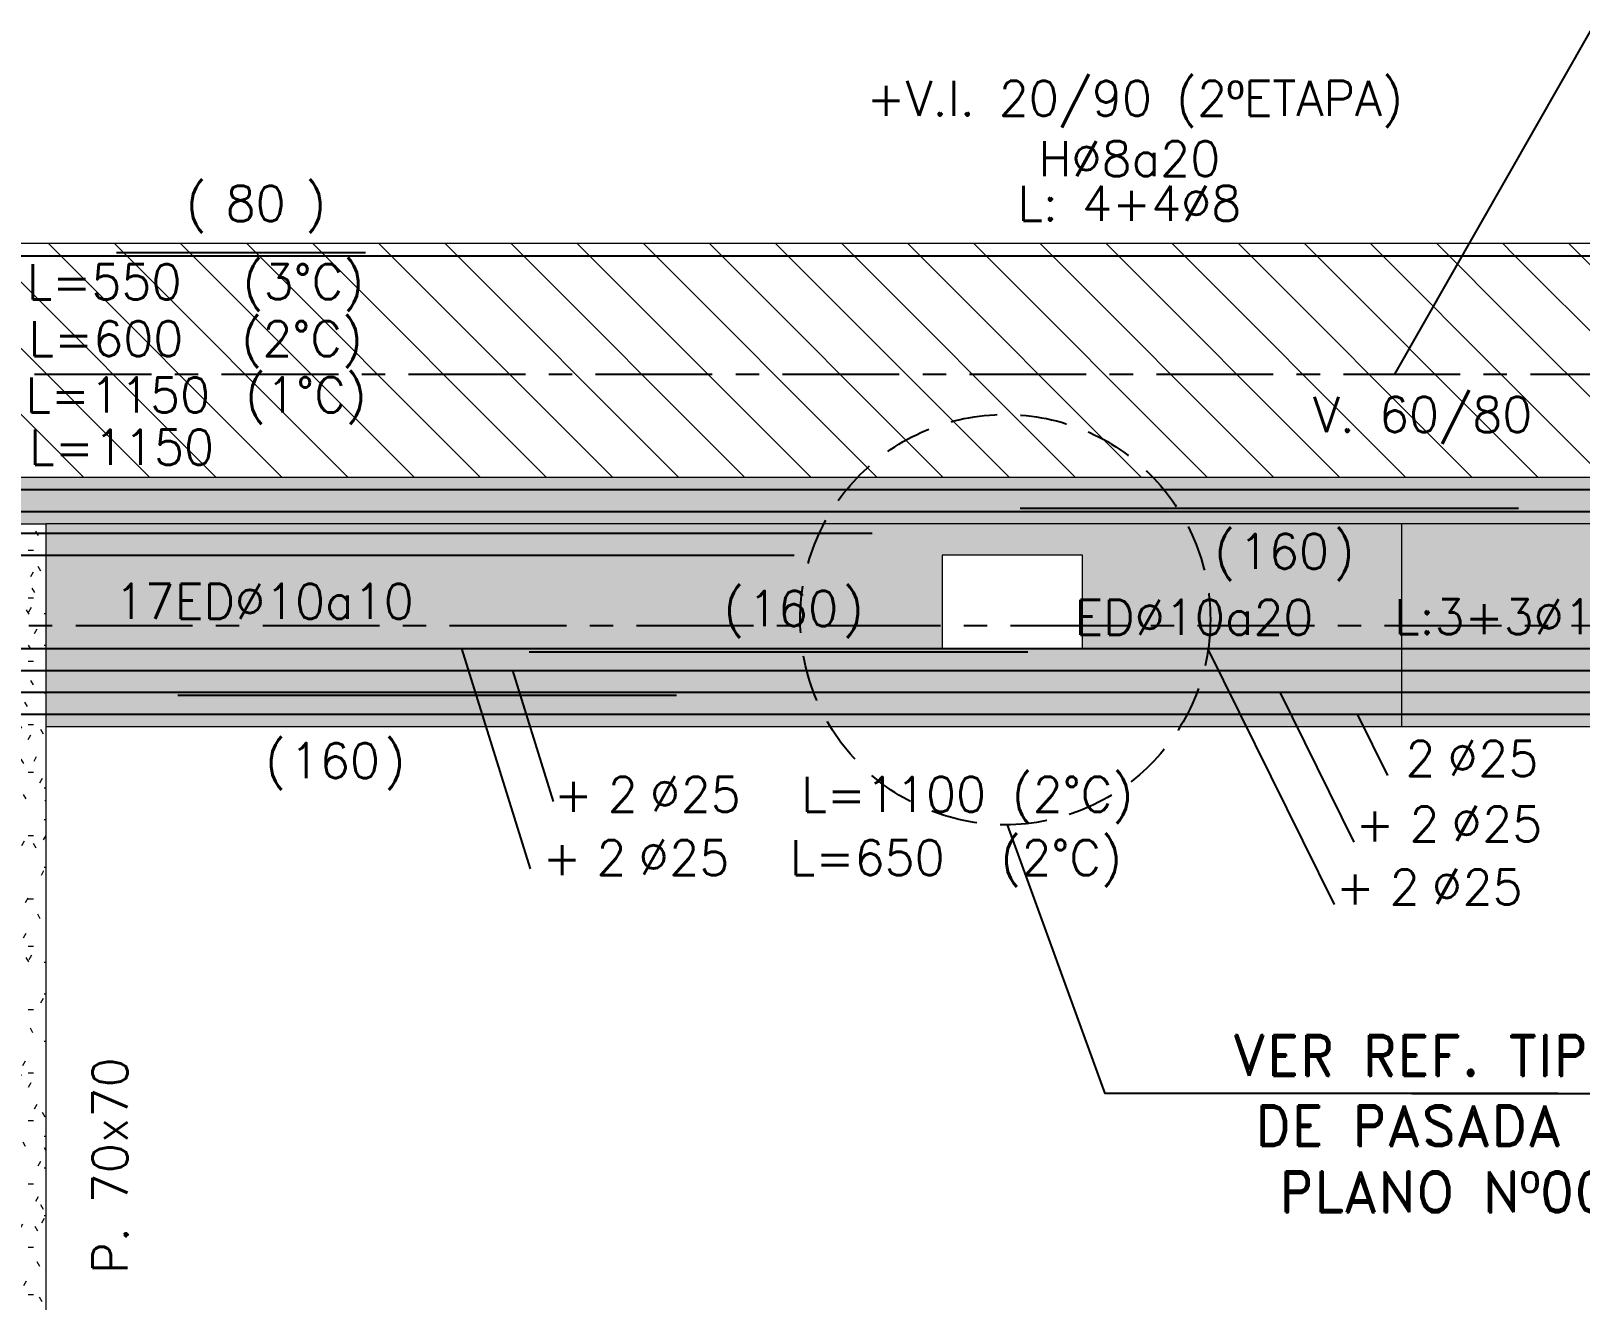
# Model space of a CAD drawing. Extents: x -58 to 5689, y 66 to 4123.
# Drawn here: x 1417 to 1914.4, y 3151 to 3558.3 of the extents above; entities that cross this region are included whole.
import ezdxf
from ezdxf.enums import TextEntityAlignment as Align
from ezdxf.xclip import XClip

# ---------------------------------------------------------------- set-up
doc = ezdxf.new("R2010")
doc.units = 0
doc.header["$LTSCALE"] = 30
doc.header["$MEASUREMENT"] = 0
doc.header["$XCLIPFRAME"] = 0
for name, pattern in [("EJE3-3'$0$CENTER", [2, 1.25, -0.25, 0.25, -0.25]), ("EJE3-3'$0$DASHED", [0.75, 0.5, -0.25]), ("EJE3-3'$0$RLE-PROYECCION", [0.71438, 0.47625, -0.23813])]:
    doc.linetypes.add(name, pattern=pattern)
doc.layers.get('0').update_dxf_attribs({"linetype": 'CONTINUOUS'})
for name, color, linetype in [("EJE3-3'$0$CORTES", 5, 'CONTINUOUS'), ("EJE3-3'$0$RLA-CONTORNOS", 3, 'CONTINUOUS'), ("EJE3-3'$0$RLA-FE", 7, 'CONTINUOUS'), ("EJE3-3'$0$RLA-TEXTOS-FE", 9, 'CONTINUOUS')]:
    doc.layers.add(name, color=color, linetype=linetype)
doc.layers.add("EJE3-3'$0$RLA-ACHURADO", color=30, linetype="EJE3-3'$0$RLE-PROYECCION", lineweight=15, transparency=0.7)
doc.layers.add("EJE3-3'$0$RLA-CONTORNO", color=30, linetype='CONTINUOUS', lineweight=15)
doc.layers.add("EJE3-3'$0$RLA-TEXTOS-1", color=9, linetype='CONTINUOUS', lineweight=9)
doc.styles.add("EJE3-3'$0$RomanD", font='romand.shx', dxfattribs={"height": 31.5})
doc.styles.add("EJE3-3'$0$RomanS", font='romans.shx', dxfattribs={"height": 11.25})
pattern_1 = [(0, (-1824.927, -1302.188), (20.32, 5.08), [1.676, -13.564, 1.676, -13.564, -81.28]), (0, (-1824.927, -1302.188), (20.32, 5.08), [-30.48, 1.676, -28.804, 1.676, -13.564, -35.56]), (0, (-1824.927, -1302.188), (20.32, 5.08), [-76.2, 1.676, -8.484, 1.676, -23.724]), (120, (-1817.307, -1299.648), (-14.559409, 15.057636), [1.676, -13.564, 1.676, -13.564, -81.28]), (120, (-1817.307, -1299.648), (-14.559409, 15.057636), [-30.48, 1.676, -28.804, 1.676, -13.564, -35.56]), (120, (-1817.307, -1299.648), (-14.559409, 15.057636), [-76.2, 1.676, -8.484, 1.676, -23.724]), (240, (-1814.767, -1289.488), (-5.760591, -20.137636), [1.676, -13.564, 1.676, -13.564, -81.28]), (240, (-1814.767, -1289.488), (-5.760591, -20.137636), [-30.48, 1.676, -28.804, 1.676, -13.564, -35.56]), (240, (-1814.767, -1289.488), (-5.760591, -20.137636), [-76.2, 1.676, -8.484, 1.676, -23.724])]
pattern_2 = [(315, (-1824.927, -1302.188), (10.6066, 10.6066), [])]

# ---------------------------------------------------------------- blocks, each defined once
blk = doc.blocks.new('*U171')
at = {"layer": "EJE3-3'$0$RLA-FE"}
blk.add_line((0, 0), (1068.21, 0), dxfattribs=at)
at = {"layer": "EJE3-3'$0$RLA-FE", "color": 3, "style": "EJE3-3'$0$RomanS", "flags": 8}
for tag, p in [('F=', (390.35, 7.97)), ('NUM', (404.76, 7.97))]:
    blk.add_attdef(tag, text='', height=11.25, dxfattribs=at).set_placement(p, align=Align.RIGHT)
at = {"layer": "EJE3-3'$0$RLA-FE", "color": 3, "style": "EJE3-3'$0$RomanS"}
for tag, p, flags in [('PHI', (408.66, 8.18), 14), ('DIAM', (418.51, 7.97), 12), ('MINUS', (440.53, 7.97), 13), ('MARK', (453.92, 7.97), 13), ('TEXTO_FE1', (472.06, 7.97), 8), ('TEXTO_FE2', (524.74, 7.99), 8), ('TIPO', (573.8, -75.78), 13), ('NVECES', (559.93, -94.72), 13), ('NUMFE', (563.86, -114.48), 13), ('CAPA', (572.06, -133.6), 13), ('DESPLAZA', (278.34, -151.59), 13), ('ESPACIO', (284.39, -169.95), 13), ('CANT', (298.23, -188.75), 13)]:
    blk.add_attdef(tag, p, '', height=11.25, dxfattribs=dict(at, flags=flags))
blk = doc.blocks.new('*U172')
at = {"layer": "EJE3-3'$0$RLA-FE"}
for p, q in [((0, 0), (1068.21, 0)), ((1068.21, 0), (1118.21, 0)), ((1118.21, 0), (1150, 0)), ((1150, 0), (1150, 0))]:
    blk.add_line(p, q, dxfattribs=at)
at = {"layer": "EJE3-3'$0$RLA-FE", "color": 3, "style": "EJE3-3'$0$RomanS", "flags": 8}
for tag, p in [('F=', (590.72, 31.73)), ('NUM', (605.13, 31.73))]:
    blk.add_attdef(tag, text='', height=11.25, dxfattribs=at).set_placement(p, align=Align.RIGHT)
at = {"layer": "EJE3-3'$0$RLA-FE", "color": 3, "style": "EJE3-3'$0$RomanS"}
for tag, p, flags in [('PHI', (609.02, 31.95), 14), ('DIAM', (618.88, 31.73), 12), ('MINUS', (640.9, 31.73), 13), ('MARK', (654.29, 31.73), 13), ('TEXTO_FE1', (670.8, 31.73), 8), ('TEXTO_FE2', (741.31, 31.75), 8), ('TIPO', (573.8, -75.78), 13), ('NVECES', (559.93, -94.72), 13), ('NUMFE', (563.86, -114.48), 13), ('CAPA', (572.06, -133.6), 13), ('DESPLAZA', (278.34, -151.59), 13), ('ESPACIO', (284.39, -169.95), 13), ('CANT', (298.23, -188.75), 13)]:
    blk.add_attdef(tag, p, '', height=11.25, dxfattribs=dict(at, flags=flags))
blk = doc.blocks.new('*U182')
at = {"layer": "EJE3-3'$0$RLA-FE"}
for q in [(0, 0), (1118.21, 0)]:
    blk.add_line((0, 0), q, dxfattribs=at)
at = {"layer": "EJE3-3'$0$RLA-FE", "color": 3, "style": "EJE3-3'$0$RomanS", "flags": 8}
for tag, p in [('F=', (568.36, 32.39)), ('NUM', (582.77, 32.39))]:
    blk.add_attdef(tag, text='', height=11.25, dxfattribs=at).set_placement(p, align=Align.RIGHT)
at = {"layer": "EJE3-3'$0$RLA-FE", "color": 3, "style": "EJE3-3'$0$RomanS"}
for tag, p, flags in [('PHI', (586.67, 32.6), 14), ('DIAM', (596.52, 32.39), 12), ('MINUS', (618.54, 32.39), 13), ('MARK', (631.93, 32.39), 13), ('TEXTO_FE1', (635.23, 32.39), 8), ('TEXTO_FE2', (702.76, 32.41), 8), ('TIPO', (598.8, -75.78), 13), ('NVECES', (584.93, -94.72), 13), ('NUMFE', (588.86, -114.48), 13), ('CAPA', (597.06, -133.6), 13), ('DESPLAZA', (278.34, -151.59), 13), ('ESPACIO', (284.39, -169.95), 13), ('CANT', (298.23, -188.75), 13)]:
    blk.add_attdef(tag, p, '', height=11.25, dxfattribs=dict(at, flags=flags))
blk = doc.blocks.new('*U167')
at = {"layer": "EJE3-3'$0$RLA-FE", "color": 6}
blk.add_line((0, 1), (160, 1), dxfattribs=at)
at = {"layer": "EJE3-3'$0$RLA-FE", "color": 3, "style": "EJE3-3'$0$RomanS", "flags": 8}
for tag, p in [('(', (65.66, -18.48)), ('EMP', (84.68, -18.48)), (')', (103.99, -18.48))]:
    blk.add_attdef(tag, text='', height=11.25, dxfattribs=at).set_placement(p, align=Align.CENTER)
blk = doc.blocks.new('*U173')
at = {"layer": "EJE3-3'$0$RLA-FE"}
for p, q in [((0, 0), (518.21, 0)), ((518.21, 0), (568.21, 0)), ((568.21, 0), (600, 0)), ((600, 0), (600, 0))]:
    blk.add_line(p, q, dxfattribs=at)
at = {"layer": "EJE3-3'$0$RLA-FE", "color": 3, "style": "EJE3-3'$0$RomanS", "flags": 8}
for tag, p in [('F=', (242.6, 56.74)), ('NUM', (257.01, 56.74))]:
    blk.add_attdef(tag, text='', height=11.25, dxfattribs=at).set_placement(p, align=Align.RIGHT)
at = {"layer": "EJE3-3'$0$RLA-FE", "color": 3, "style": "EJE3-3'$0$RomanS"}
for tag, p, flags in [('PHI', (260.9, 56.95), 14), ('DIAM', (270.76, 56.74), 12), ('MINUS', (292.78, 56.74), 13), ('MARK', (306.17, 56.74), 13), ('TEXTO_FE1', (329.34, 56.74), 8), ('TEXTO_FE2', (397.6, 56.76), 8), ('TIPO', (298.8, -75.78), 13), ('NVECES', (284.93, -94.72), 13), ('NUMFE', (288.86, -114.48), 13), ('CAPA', (297.06, -133.6), 13), ('DESPLAZA', (278.34, -151.59), 13), ('ESPACIO', (284.39, -169.95), 13), ('CANT', (298.23, -188.75), 13)]:
    blk.add_attdef(tag, p, '', height=11.25, dxfattribs=dict(at, flags=flags))
blk = doc.blocks.new('*U174')
at = {"layer": "EJE3-3'$0$RLA-FE"}
for p, q in [((0, 0), (468.21, 0)), ((468.21, 0), (518.21, 0)), ((518.21, 0), (550, 0)), ((550, 0), (550, 0))]:
    blk.add_line(p, q, dxfattribs=at)
at = {"layer": "EJE3-3'$0$RLA-FE", "color": 3, "style": "EJE3-3'$0$RomanS", "flags": 8}
for tag, p in [('F=', (212.33, 82.01)), ('NUM', (226.74, 82.01))]:
    blk.add_attdef(tag, text='', height=11.25, dxfattribs=at).set_placement(p, align=Align.RIGHT)
at = {"layer": "EJE3-3'$0$RLA-FE", "color": 3, "style": "EJE3-3'$0$RomanS"}
for tag, p, flags in [('PHI', (230.63, 82.22), 14), ('DIAM', (240.49, 82.01), 12), ('MINUS', (262.51, 82.01), 13), ('MARK', (275.9, 82.01), 13), ('TEXTO_FE1', (303.76, 82.01), 8), ('TEXTO_FE2', (373.02, 82.02), 8), ('TIPO', (273.8, -75.78), 13), ('NVECES', (259.93, -94.72), 13), ('NUMFE', (263.86, -114.48), 13), ('CAPA', (272.06, -133.6), 13), ('DESPLAZA', (278.34, -151.59), 13), ('ESPACIO', (284.39, -169.95), 13), ('CANT', (298.23, -188.75), 13)]:
    blk.add_attdef(tag, p, '', height=11.25, dxfattribs=dict(at, flags=flags))
blk = doc.blocks.new('*U159')
at = {"layer": "EJE3-3'$0$RLA-FE"}
for p, q in [((0, 0), (918.21, 0)), ((918.21, 0), (968.21, 0)), ((968.21, 0), (1000, 0)), ((1000, 0), (1000, 0))]:
    blk.add_line(p, q, dxfattribs=at)
at = {"layer": "EJE3-3'$0$RLA-FE", "color": 3, "style": "EJE3-3'$0$RomanS"}
for tag, p, flags in [('PHI', (287.83, -36.08), 12), ('DIAM', (297.68, -36.3), 12), ('MINUS', (319.7, -36.3), 13), ('MARK', (333.09, -36.3), 13), ('TEXTO_FE1', (336.39, -36.3), 8), ('TEXTO_FE2', (403.92, -36.28), 8), ('TIPO', (498.8, -57.92), 13), ('NVECES', (484.93, -76.86), 13), ('NUMFE', (488.86, -96.62), 13), ('CAPA', (497.06, -115.74), 13), ('DESPLAZA', (277.18, -134.17), 13), ('ESPACIO', (283.22, -152.53), 13), ('CANT', (297.06, -171.33), 13)]:
    blk.add_attdef(tag, p, '', height=11.25, dxfattribs=dict(at, flags=flags))
at = {"layer": "EJE3-3'$0$RLA-FE", "color": 3, "style": "EJE3-3'$0$RomanS", "flags": 8}
for tag, p in [('F=', (269.52, -36.3)), ('NUM', (283.93, -36.3))]:
    blk.add_attdef(tag, text='', height=11.25, dxfattribs=at).set_placement(p, align=Align.RIGHT)
blk = doc.blocks.new('*U162')
at = {"layer": "EJE3-3'$0$RLA-FE"}
for q in [(0, 0), (1068.21, 0)]:
    blk.add_line((0, 0), q, dxfattribs=at)
at = {"layer": "EJE3-3'$0$RLA-FE", "color": 3, "style": "EJE3-3'$0$RomanS", "flags": 8}
for tag, p in [('F=', (390.15, -47.89)), ('NUM', (404.56, -47.89))]:
    blk.add_attdef(tag, text='', height=11.25, dxfattribs=at).set_placement(p, align=Align.RIGHT)
at = {"layer": "EJE3-3'$0$RLA-FE", "color": 3, "style": "EJE3-3'$0$RomanS"}
for tag, p, flags in [('PHI', (408.45, -47.68), 12), ('DIAM', (418.31, -47.89), 12), ('MINUS', (440.33, -47.89), 13), ('MARK', (453.72, -47.89), 13), ('TEXTO_FE1', (457.02, -47.89), 8), ('TEXTO_FE2', (524.54, -47.88), 8), ('TIPO', (573.8, -57.92), 13), ('NVECES', (559.93, -76.86), 13), ('NUMFE', (563.86, -96.62), 13), ('CAPA', (572.06, -115.74), 13), ('DESPLAZA', (277.18, -134.17), 13), ('ESPACIO', (283.22, -152.53), 13), ('CANT', (297.06, -171.33), 13)]:
    blk.add_attdef(tag, p, '', height=11.25, dxfattribs=dict(at, flags=flags))
blk = doc.blocks.new('*U163')
at = {"layer": "EJE3-3'$0$RLA-FE"}
blk.add_line((0, 0), (1068.21, 0), dxfattribs=at)
at = {"layer": "EJE3-3'$0$RLA-FE", "color": 3, "style": "EJE3-3'$0$RomanS", "flags": 8}
for tag, p in [('F=', (778.88, -19.89)), ('NUM', (793.29, -19.89))]:
    blk.add_attdef(tag, text='', height=11.25, dxfattribs=at).set_placement(p, align=Align.RIGHT)
at = {"layer": "EJE3-3'$0$RLA-FE", "color": 3, "style": "EJE3-3'$0$RomanS"}
for tag, p, flags in [('PHI', (797.18, -19.68), 12), ('DIAM', (807.04, -19.89), 12), ('MINUS', (829.06, -19.89), 13), ('MARK', (842.45, -19.89), 13), ('TEXTO_FE1', (845.75, -19.89), 8), ('TEXTO_FE2', (913.27, -19.88), 8), ('TIPO', (573.8, -57.92), 13), ('NVECES', (559.93, -76.86), 13), ('NUMFE', (563.86, -96.62), 13), ('CAPA', (572.06, -115.74), 13), ('DESPLAZA', (277.18, -134.17), 13), ('ESPACIO', (283.22, -152.53), 13), ('CANT', (297.06, -171.33), 13)]:
    blk.add_attdef(tag, p, '', height=11.25, dxfattribs=dict(at, flags=flags))
blk = doc.blocks.new('*U164')
at = {"layer": "EJE3-3'$0$RLA-FE"}
blk.add_line((0, 0), (1118.21, 0), dxfattribs=at)
at = {"layer": "EJE3-3'$0$RLA-FE", "color": 3, "style": "EJE3-3'$0$RomanS", "flags": 8}
for tag, p in [('F=', (510.43, -45.41)), ('NUM', (524.83, -45.41))]:
    blk.add_attdef(tag, text='', height=11.25, dxfattribs=at).set_placement(p, align=Align.RIGHT)
at = {"layer": "EJE3-3'$0$RLA-FE", "color": 3, "style": "EJE3-3'$0$RomanS"}
for tag, p, flags in [('PHI', (528.73, -45.2), 12), ('DIAM', (538.59, -45.41), 12), ('MINUS', (560.6, -45.41), 13), ('MARK', (574, -45.41), 13), ('TEXTO_FE1', (577.3, -45.41), 8), ('TEXTO_FE2', (644.82, -45.39), 8), ('TIPO', (598.8, -57.92), 13), ('NVECES', (584.93, -76.86), 13), ('NUMFE', (588.86, -96.62), 13), ('CAPA', (597.06, -115.74), 13), ('DESPLAZA', (277.18, -134.17), 13), ('ESPACIO', (283.22, -152.53), 13), ('CANT', (297.06, -171.33), 13)]:
    blk.add_attdef(tag, p, '', height=11.25, dxfattribs=dict(at, flags=flags))
blk = doc.blocks.new('*U177')
at = {"layer": "EJE3-3'$0$RLA-FE"}
for q in [(0, 0), (1118.21, 0)]:
    blk.add_line((0, 0), q, dxfattribs=at)
at = {"layer": "EJE3-3'$0$RLA-FE", "color": 3, "style": "EJE3-3'$0$RomanS"}
for tag, p, flags in [('TIPO', (598.8, -57.92), 13), ('NVECES', (584.93, -76.86), 13), ('PHI', (289.64, -81.91), 12), ('DIAM', (299.49, -82.13), 12), ('MINUS', (321.51, -82.13), 13), ('MARK', (334.9, -82.13), 13), ('TEXTO_FE1', (338.2, -82.13), 8), ('TEXTO_FE2', (405.73, -82.11), 8), ('NUMFE', (588.86, -96.62), 13), ('CAPA', (597.06, -115.74), 13), ('DESPLAZA', (277.18, -134.17), 13), ('ESPACIO', (283.22, -152.53), 13), ('CANT', (297.06, -171.33), 13)]:
    blk.add_attdef(tag, p, '', height=11.25, dxfattribs=dict(at, flags=flags))
at = {"layer": "EJE3-3'$0$RLA-FE", "color": 3, "style": "EJE3-3'$0$RomanS", "flags": 8}
for tag, p in [('F=', (271.33, -82.13)), ('NUM', (285.74, -82.13))]:
    blk.add_attdef(tag, text='', height=11.25, dxfattribs=at).set_placement(p, align=Align.RIGHT)
blk = doc.blocks.new('*U160')
at = {"layer": "EJE3-3'$0$RLA-FE", "color": 6}
blk.add_line((0, -1), (160, -1), dxfattribs=at)
at = {"layer": "EJE3-3'$0$RLA-FE", "color": 3, "style": "EJE3-3'$0$RomanS", "flags": 8}
for tag, p in [('(', (65.66, 7.23)), (')', (103.99, 7.23)), ('EMP', (84.68, 7.23))]:
    blk.add_attdef(tag, text='', height=11.25, dxfattribs=at).set_placement(p, align=Align.CENTER)
blk = doc.blocks.new('*U161')
at = {"layer": "EJE3-3'$0$RLA-FE", "color": 6}
blk.add_line((0, -1), (160, -1), dxfattribs=at)
at = {"layer": "EJE3-3'$0$RLA-FE", "color": 3, "style": "EJE3-3'$0$RomanS", "flags": 8}
for tag, p in [('(', (31.33, -27.55)), (')', (69.67, -27.55)), ('EMP', (50.36, -27.55))]:
    blk.add_attdef(tag, text='', height=11.25, dxfattribs=at).set_placement(p, align=Align.CENTER)
blk = doc.blocks.new('*U165')
at = {"layer": "EJE3-3'$0$RLA-FE"}
for p, q in [((0, 0), (568.21, 0)), ((568.21, 0), (618.21, 0)), ((618.21, 0), (650, 0)), ((650, 0), (650, 0))]:
    blk.add_line(p, q, dxfattribs=at)
at = {"layer": "EJE3-3'$0$RLA-FE", "color": 3, "style": "EJE3-3'$0$RomanS"}
for tag, p, flags in [('TIPO', (323.8, -57.92), 13), ('PHI', (525.09, -72.46), 12), ('DIAM', (534.94, -72.68), 12), ('MINUS', (556.96, -72.68), 13), ('MARK', (570.35, -72.68), 13), ('TEXTO_FE1', (573.65, -72.68), 8), ('TEXTO_FE2', (641.18, -72.66), 8), ('NVECES', (309.93, -76.86), 13), ('NUMFE', (313.86, -96.62), 13), ('CAPA', (322.06, -115.74), 13), ('DESPLAZA', (277.18, -134.17), 13), ('ESPACIO', (283.22, -152.53), 13), ('CANT', (297.06, -171.33), 13)]:
    blk.add_attdef(tag, p, '', height=11.25, dxfattribs=dict(at, flags=flags))
at = {"layer": "EJE3-3'$0$RLA-FE", "color": 3, "style": "EJE3-3'$0$RomanS", "flags": 8}
for tag, p in [('F=', (506.78, -72.68)), ('NUM', (521.19, -72.68))]:
    blk.add_attdef(tag, text='', height=11.25, dxfattribs=at).set_placement(p, align=Align.RIGHT)
blk = doc.blocks.new("EJE3-3'$0$A$C77AA4CF1")
at = {"layer": "EJE3-3'$0$CORTES", "color": 1, "linetype": 'Continuous'}
for points in [[(243.25, 38.09), (97.89, 38.09), (66.5, 124.27)], [(196.23, 38.09), (341.58, 38.09), (372.98, 124.27)]]:
    blk.add_lwpolyline(points, dxfattribs=at)
at = {"layer": "EJE3-3'$0$CORTES", "color": 1, "linetype": "EJE3-3'$0$DASHED"}
for centre in [(65.8, 190.07), (373.67, 190.07)]:
    blk.add_circle(centre, 65.8, dxfattribs=at)
at = {"layer": "EJE3-3'$0$CORTES", "color": 3, "style": "EJE3-3'$0$RomanD"}
for s, p in [('VER REF. TIP. 2', (138.54, 43.76)), ('DE PASADA EN', (145.85, 21.23)), ('PLANO Nº002', (153.64, 0))]:
    blk.add_text(s, height=13, dxfattribs=at).set_placement(p)
blk = doc.blocks.new('*U423')
at = {"layer": "EJE3-3'$0$RLA-FE"}
for p, q in [((0, 0), (1088.21, 0)), ((1088.21, 0), (1138.21, 0)), ((1138.21, 0), (1170, 0)), ((1170, 0), (1170, 0))]:
    blk.add_line(p, q, dxfattribs=at)
at = {"layer": "EJE3-3'$0$RLA-FE", "color": 3, "style": "EJE3-3'$0$RomanS", "flags": 8}
for tag, p in [('F=', (493.44, 9.32)), ('NUM', (507.85, 9.32))]:
    blk.add_attdef(tag, text='', height=11.25, dxfattribs=at).set_placement(p, align=Align.RIGHT)
at = {"layer": "EJE3-3'$0$RLA-FE", "color": 3, "style": "EJE3-3'$0$RomanS"}
for tag, p, flags in [('PHI', (511.74, 9.54), 14), ('DIAM', (521.6, 9.32), 12), ('MINUS', (543.62, 9.32), 13), ('MARK', (557.01, 9.32), 13), ('TEXTO_FE1', (560.31, 9.32), 8), ('TEXTO_FE2', (627.83, 9.34), 8), ('TIPO', (583.8, -75.78), 13), ('NVECES', (569.93, -94.72), 13), ('NUMFE', (573.86, -114.48), 13), ('CAPA', (582.06, -133.6), 13), ('DESPLAZA', (278.34, -151.59), 13), ('ESPACIO', (284.39, -169.95), 13), ('CANT', (298.23, -188.75), 13)]:
    blk.add_attdef(tag, p, '', height=11.25, dxfattribs=dict(at, flags=flags))
blk = doc.blocks.new('*U424')
at = {"layer": "EJE3-3'$0$RLA-FE"}
for q in [(0, 0), (1118.21, 0)]:
    blk.add_line((0, 0), q, dxfattribs=at)
at = {"layer": "EJE3-3'$0$RLA-FE", "color": 3, "style": "EJE3-3'$0$RomanS", "flags": 8}
for tag, p in [('F=', (508.44, 9.32)), ('NUM', (522.85, 9.32))]:
    blk.add_attdef(tag, text='', height=11.25, dxfattribs=at).set_placement(p, align=Align.RIGHT)
at = {"layer": "EJE3-3'$0$RLA-FE", "color": 3, "style": "EJE3-3'$0$RomanS"}
for tag, p, flags in [('PHI', (526.74, 9.54), 14), ('DIAM', (536.6, 9.32), 12), ('MINUS', (558.62, 9.32), 13), ('MARK', (572.01, 9.32), 13), ('TEXTO_FE1', (575.31, 9.32), 8), ('TEXTO_FE2', (642.83, 9.34), 8), ('TIPO', (598.8, -75.78), 13), ('NVECES', (584.93, -94.72), 13), ('NUMFE', (588.86, -114.48), 13), ('CAPA', (597.06, -133.6), 13), ('DESPLAZA', (278.34, -151.59), 13), ('ESPACIO', (284.39, -169.95), 13), ('CANT', (298.23, -188.75), 13)]:
    blk.add_attdef(tag, p, '', height=11.25, dxfattribs=dict(at, flags=flags))
blk = doc.blocks.new('*U425')
at = {"layer": "EJE3-3'$0$RLA-FE", "color": 6}
blk.add_line((0, 1), (80, 1), dxfattribs=at)
at = {"layer": "EJE3-3'$0$RLA-FE", "color": 3, "style": "EJE3-3'$0$RomanS", "flags": 8}
for tag, p in [('(', (25.66, 11.14)), ('EMP', (44.68, 11.14)), (')', (63.99, 11.14))]:
    blk.add_attdef(tag, text='', height=11.25, dxfattribs=at).set_placement(p, align=Align.CENTER)
blk = doc.blocks.new("EJE3-3'")
at = {"layer": "EJE3-3'$0$RLA-ACHURADO"}
h = blk.add_hatch(dxfattribs=at)
h.set_pattern_fill('RLE-N_E__2_ETAPA', color=256, style=0, pattern_type=2)
h.set_pattern_definition(pattern_2)
h.paths.add_polyline_path([(-1359.52, 1183), (-888.52, 1183), (-888.52, 1258), (-1388.52, 1258), (-1388.52, 1183)], flags=0)
h = blk.add_hatch(dxfattribs=at)
h.set_pattern_fill('RLE-N_E__2_ETAPA', color=256, style=0, pattern_type=2)
h.set_pattern_definition(pattern_2)
h.paths.add_polyline_path([(-424.52, 1183), (-388.52, 1183), (-388.52, 1258), (-888.52, 1258), (-888.52, 1183), (-429.52, 1183)], flags=0)
h = blk.add_hatch(dxfattribs=at)
h.set_pattern_fill('SAND - DENSE', color=256, style=0, pattern_type=2)
h.set_pattern_definition(pattern_1)
h.paths.add_polyline_path([(-424.52, 1168), (-424.52, 1183), (-2429.52, 1183), (-2429.52, 1168), (-429.52, 1168)], flags=0)
h = blk.add_hatch(dxfattribs=at)
h.set_pattern_fill('SAND - DENSE', color=256, style=0, pattern_type=2)
h.set_pattern_definition(pattern_1)
h.paths.add_polyline_path([(-1424.52, 787), (-1359.52, 787), (-1359.52, 1168), (-1429.52, 1168), (-1429.52, 787)], flags=0)
h = blk.add_hatch(dxfattribs=at)
h.set_pattern_fill('SAND - DENSE', color=256, style=0, pattern_type=2)
h.set_pattern_definition([(0, (-1824.926, -1302.188), (20.32, 5.08), [1.676, -13.564, 1.676, -13.564, -81.28]), (0, (-1824.926, -1302.188), (20.32, 5.08), [-30.48, 1.676, -28.804, 1.676, -13.564, -35.56]), (0, (-1824.926, -1302.188), (20.32, 5.08), [-76.2, 1.676, -8.484, 1.676, -23.724]), (120, (-1817.306, -1299.648), (-14.559409, 15.057636), [1.676, -13.564, 1.676, -13.564, -81.28]), (120, (-1817.306, -1299.648), (-14.559409, 15.057636), [-30.48, 1.676, -28.804, 1.676, -13.564, -35.56]), (120, (-1817.306, -1299.648), (-14.559409, 15.057636), [-76.2, 1.676, -8.484, 1.676, -23.724]), (240, (-1814.766, -1289.488), (-5.760591, -20.137636), [1.676, -13.564, 1.676, -13.564, -81.28]), (240, (-1814.766, -1289.488), (-5.760591, -20.137636), [-30.48, 1.676, -28.804, 1.676, -13.564, -35.56]), (240, (-1814.766, -1289.488), (-5.760591, -20.137636), [-76.2, 1.676, -8.484, 1.676, -23.724])])
h.paths.add_polyline_path([(-1072.02, 1128), (-1072.02, 1158), (-1027.02, 1158), (-1027.02, 1128)])
h.paths.add_polyline_path([(-1359.52, 1103), (-429.52, 1103), (-429.52, 1168), (-1359.52, 1168)])
h.paths.add_polyline_path([(-717.02, 1158), (-717.02, 1128), (-762.02, 1128), (-762.02, 1158)])
at = {"color": 1, "linetype": "EJE3-3'$0$CENTER"}
blk.add_lwpolyline([(-1483.27, 1216.05), (2167.44, 1216.05, -0.414214), (2187.44, 1196.05), (2187.44, 1155.29, -0.414214), (2167.44, 1135.29), (-1483.27, 1135.29, -0.414214), (-1503.27, 1155.29), (-1503.27, 1196.05, -0.414214)], format="xyb", close=True, dxfattribs=at)
at = {"layer": "EJE3-3'$0$CORTES", "color": 1, "linetype": 'Continuous'}
blk.add_lwpolyline([(-725.51, 1326.08), (-864.09, 1326.08), (-926.88, 1216.05)], dxfattribs=at)
at = {"layer": "EJE3-3'$0$RLA-CONTORNO"}
for p, q in [((-1388.52, 1258), (-888.52, 1258)), ((-888.52, 1258), (-388.52, 1258)), ((-2429.52, 1183), (-424.52, 1183)), ((-1429.51, 1168), (-1359.52, 1168)), ((-1359.52, 787), (-1359.52, 1168)), ((-429.52, 1168), (-1359.52, 1168)), ((-924.52, 1103), (-924.52, 1168)), ((-1359.52, 1103), (-429.52, 1103))]:
    blk.add_line(p, q, dxfattribs=at)
blk.add_lwpolyline([(-1072.02, 1128), (-1027.02, 1128), (-1027.02, 1158), (-1072.02, 1158)], close=True, dxfattribs=at)
at = {"layer": "EJE3-3'$0$RLA-CONTORNOS", "color": 2}
for p, q in [((-1204.1, 1057.29), (-1226.15, 1128)), ((-946.08, 1045.87), (-986.75, 1128)), ((-1196.72, 1078.97), (-1209.82, 1121)), ((-939.76, 1065.91), (-963.58, 1114)), ((-928.98, 1087.23), (-938.77, 1107))]:
    blk.add_line(p, q, dxfattribs=at)
at = {"layer": "EJE3-3'$0$RLA-FE"}
ref = blk.add_blockref('*U425', (-1337.02, 1254), dxfattribs=at)
ref.add_attrib('EMP', '80', dxfattribs={"color": 3, "height": 11.25, "style": "EJE3-3'$0$RomanS"}).set_placement((-1292.34, 1265.14), align=Align.CENTER)
ref.add_attrib('(', '(', dxfattribs={"color": 3, "height": 11.25, "style": "EJE3-3'$0$RomanS"}).set_placement((-1311.36, 1265.14), align=Align.CENTER)
ref.add_attrib(')', ')', dxfattribs={"color": 3, "height": 11.25, "style": "EJE3-3'$0$RomanS"}).set_placement((-1273.02, 1265.14), align=Align.CENTER)
for name, p in [('*U423', (-2427.02, 1254)), ('*U424', (-1337.02, 1254)), ('*U182', (-1047.02, 1172)), ('*U159', (-2157.02, 1114))]:
    blk.add_blockref(name, p, dxfattribs=at)
ref = blk.add_blockref('*U174', (-1669.52, 1158), dxfattribs=at)
ref.add_attrib('TEXTO_FE1', 'L=550', (-1365.76, 1240.01), dxfattribs={"color": 3, "height": 11.25, "style": "EJE3-3'$0$RomanS"})
ref.add_attrib('TEXTO_FE2', '(3°C)', (-1296.5, 1240.02), dxfattribs={"color": 3, "height": 11.25, "style": "EJE3-3'$0$RomanS"})
ref = blk.add_blockref('*U173', (-1694.52, 1165), dxfattribs=at)
ref.add_attrib('TEXTO_FE1', 'L=600', (-1365.18, 1221.74), dxfattribs={"color": 3, "height": 11.25, "style": "EJE3-3'$0$RomanS"})
ref.add_attrib('TEXTO_FE2', '(2°C)', (-1296.92, 1221.76), dxfattribs={"color": 3, "height": 11.25, "style": "EJE3-3'$0$RomanS"})
ref = blk.add_blockref('*U172', (-2037.02, 1172), dxfattribs=at)
ref.add_attrib('TEXTO_FE1', 'L=1150', (-1366.22, 1203.73), dxfattribs={"color": 3, "height": 11.25, "style": "EJE3-3'$0$RomanS"})
ref.add_attrib('TEXTO_FE2', '(1°C)', (-1295.71, 1203.75), dxfattribs={"color": 3, "height": 11.25, "style": "EJE3-3'$0$RomanS"})
ref = blk.add_blockref('*U171', (-1837.02, 1179), dxfattribs=at)
ref.add_attrib('TEXTO_FE1', 'L=1150', (-1364.96, 1186.97), dxfattribs={"color": 3, "height": 11.25, "style": "EJE3-3'$0$RomanS"})
ref = blk.add_blockref('*U167', (-1047.02, 1172), dxfattribs=at)
ref.add_attrib('EMP', '160', dxfattribs={"color": 3, "height": 11.25, "style": "EJE3-3'$0$RomanS"}).set_placement((-962.34, 1153.52), align=Align.CENTER)
ref.add_attrib('(', '(', dxfattribs={"color": 3, "height": 11.25, "style": "EJE3-3'$0$RomanS"}).set_placement((-981.36, 1153.52), align=Align.CENTER)
ref.add_attrib(')', ')', dxfattribs={"color": 3, "height": 11.25, "style": "EJE3-3'$0$RomanS"}).set_placement((-943.02, 1153.52), align=Align.CENTER)
ref = blk.add_blockref('*U160', (-1204.52, 1128), dxfattribs=at)
ref.add_attrib('EMP', '160', dxfattribs={"color": 3, "height": 11.25, "style": "EJE3-3'$0$RomanS"}).set_placement((-1119.84, 1135.23), align=Align.CENTER)
ref.add_attrib('(', '(', dxfattribs={"color": 3, "height": 11.25, "style": "EJE3-3'$0$RomanS"}).set_placement((-1138.86, 1135.23), align=Align.CENTER)
ref.add_attrib(')', ')', dxfattribs={"color": 3, "height": 11.25, "style": "EJE3-3'$0$RomanS"}).set_placement((-1100.52, 1135.23), align=Align.CENTER)
ref = blk.add_blockref('*U165', (-1694.52, 1128), dxfattribs=at)
ref.add_attrib('DIAM', '25', (-1159.58, 1055.32), dxfattribs={"color": 3, "height": 11.25, "style": "EJE3-3'$0$RomanS"})
ref.add_attrib('NUM', '2', dxfattribs={"color": 3, "height": 11.25, "style": "EJE3-3'$0$RomanS"}).set_placement((-1173.33, 1055.32), align=Align.RIGHT)
ref.add_attrib('TEXTO_FE1', 'L=650', (-1120.87, 1055.32), dxfattribs={"color": 3, "height": 11.25, "style": "EJE3-3'$0$RomanS"})
ref.add_attrib('TEXTO_FE2', '(2°C)', (-1053.34, 1055.34), dxfattribs={"color": 3, "height": 11.25, "style": "EJE3-3'$0$RomanS"})
ref.add_attrib('PHI', '%%C', (-1169.43, 1055.54), dxfattribs={"color": 3, "height": 11.25, "style": "EJE3-3'$0$RomanS"})
ref.add_attrib('F=', '+', dxfattribs={"color": 3, "height": 11.25, "style": "EJE3-3'$0$RomanS"}).set_placement((-1187.74, 1055.32), align=Align.RIGHT)
ref = blk.add_blockref('*U177', (-1204.52, 1128), dxfattribs=at)
ref.add_attrib('DIAM', '25', (-905.03, 1045.87), dxfattribs={"color": 3, "height": 11.25, "style": "EJE3-3'$0$RomanS"})
ref.add_attrib('NUM', '2', dxfattribs={"color": 3, "height": 11.25, "style": "EJE3-3'$0$RomanS"}).set_placement((-918.78, 1045.87), align=Align.RIGHT)
ref.add_attrib('PHI', '%%C', (-914.88, 1046.09), dxfattribs={"color": 3, "height": 11.25, "style": "EJE3-3'$0$RomanS"})
ref.add_attrib('F=', '+', dxfattribs={"color": 3, "height": 11.25, "style": "EJE3-3'$0$RomanS"}).set_placement((-933.19, 1045.87), align=Align.RIGHT)
ref = blk.add_blockref('*U164', (-1694.52, 1121), dxfattribs=at)
ref.add_attrib('DIAM', '25', (-1155.93, 1075.59), dxfattribs={"color": 3, "height": 11.25, "style": "EJE3-3'$0$RomanS"})
ref.add_attrib('NUM', '2', dxfattribs={"color": 3, "height": 11.25, "style": "EJE3-3'$0$RomanS"}).set_placement((-1169.68, 1075.59), align=Align.RIGHT)
ref.add_attrib('TEXTO_FE1', 'L=1100', (-1117.22, 1075.59), dxfattribs={"color": 3, "height": 11.25, "style": "EJE3-3'$0$RomanS"})
ref.add_attrib('TEXTO_FE2', '(2°C)', (-1049.7, 1075.61), dxfattribs={"color": 3, "height": 11.25, "style": "EJE3-3'$0$RomanS"})
ref.add_attrib('PHI', '%%C', (-1165.79, 1075.8), dxfattribs={"color": 3, "height": 11.25, "style": "EJE3-3'$0$RomanS"})
ref.add_attrib('F=', '+', dxfattribs={"color": 3, "height": 11.25, "style": "EJE3-3'$0$RomanS"}).set_placement((-1184.09, 1075.59), align=Align.RIGHT)
ref = blk.add_blockref('*U161', (-1317.27, 1114), dxfattribs=at)
ref.add_attrib('EMP', '160', dxfattribs={"color": 3, "height": 11.25, "style": "EJE3-3'$0$RomanS"}).set_placement((-1266.91, 1086.45), align=Align.CENTER)
ref.add_attrib('(', '(', dxfattribs={"color": 3, "height": 11.25, "style": "EJE3-3'$0$RomanS"}).set_placement((-1285.94, 1086.45), align=Align.CENTER)
ref.add_attrib(')', ')', dxfattribs={"color": 3, "height": 11.25, "style": "EJE3-3'$0$RomanS"}).set_placement((-1247.6, 1086.45), align=Align.CENTER)
ref = blk.add_blockref('*U162', (-1317.02, 1114), dxfattribs=at)
ref.add_attrib('DIAM', '25', (-898.71, 1066.11), dxfattribs={"color": 3, "height": 11.25, "style": "EJE3-3'$0$RomanS"})
ref.add_attrib('NUM', '2', dxfattribs={"color": 3, "height": 11.25, "style": "EJE3-3'$0$RomanS"}).set_placement((-912.46, 1066.11), align=Align.RIGHT)
ref.add_attrib('PHI', '%%C', (-908.57, 1066.32), dxfattribs={"color": 3, "height": 11.25, "style": "EJE3-3'$0$RomanS"})
ref.add_attrib('F=', '+', dxfattribs={"color": 3, "height": 11.25, "style": "EJE3-3'$0$RomanS"}).set_placement((-926.87, 1066.11), align=Align.RIGHT)
ref = blk.add_blockref('*U163', (-1707.02, 1107), dxfattribs=at)
ref.add_attrib('DIAM', '25', (-899.98, 1087.11), dxfattribs={"color": 3, "height": 11.25, "style": "EJE3-3'$0$RomanS"})
ref.add_attrib('NUM', '2', dxfattribs={"color": 3, "height": 11.25, "style": "EJE3-3'$0$RomanS"}).set_placement((-913.73, 1087.11), align=Align.RIGHT)
ref.add_attrib('PHI', '%%C', (-909.84, 1087.32), dxfattribs={"color": 3, "height": 11.25, "style": "EJE3-3'$0$RomanS"})
at = {"layer": "EJE3-3'$0$RLA-TEXTOS-FE"}
blk.add_blockref("EJE3-3'$0$A$C77AA4CF1", (-1117.56, 947.21), dxfattribs=at)
at = {"layer": "EJE3-3'$0$RLA-TEXTOS-1", "char_height": 11.25, "attachment_point": 5, "line_spacing_factor": 0.941778, "style": "EJE3-3'$0$RomanS"}
for s, insert, width in [('+V.I. 20/90 (2ºETAPA)', (-1010.19, 1302.64), 208.8964), ('V. 60/80', (-917.84, 1201.19), 77.8962)]:
    blk.add_mtext(s, dxfattribs=dict(at, insert=insert, width=width))
at = {"layer": "EJE3-3'$0$RLA-TEXTOS-1", "insert": (-1339.04, 962.13), "char_height": 11.25, "width": 129.8188, "attachment_point": 5, "rotation": 90, "line_spacing_factor": 0.983083, "style": "EJE3-3'$0$RomanS"}
blk.add_mtext('P. 70x70', dxfattribs=at)
at = {"layer": "EJE3-3'$0$RLA-TEXTOS-FE", "color": 9, "style": "EJE3-3'$0$RomanS"}
for s, p in [('H%%C8a20', (-1011.96, 1279.55)), ('L: 4+4%%C8', (-1011.96, 1265.22)), ('17ED%%C10a10', (-1289.56, 1137.51)), ('ED%%C10a20', (-991.19, 1132.43)), ('L:3+3%%C10', (-890.14, 1132.57))]:
    blk.add_text(s, height=11.25, dxfattribs=at).set_placement(p, align=Align.CENTER)

msp = doc.modelspace()

# ---------------------------------------------------------------- block references
ref = msp.add_blockref("EJE3-3'", (2781.39, 2232.23))
XClip(ref).set_block_clipping_path([(-2788.1086663077, -1277.6573373718), (2905.5071213075, 1601.8318238069)])

doc.saveas('drawing.dxf')
